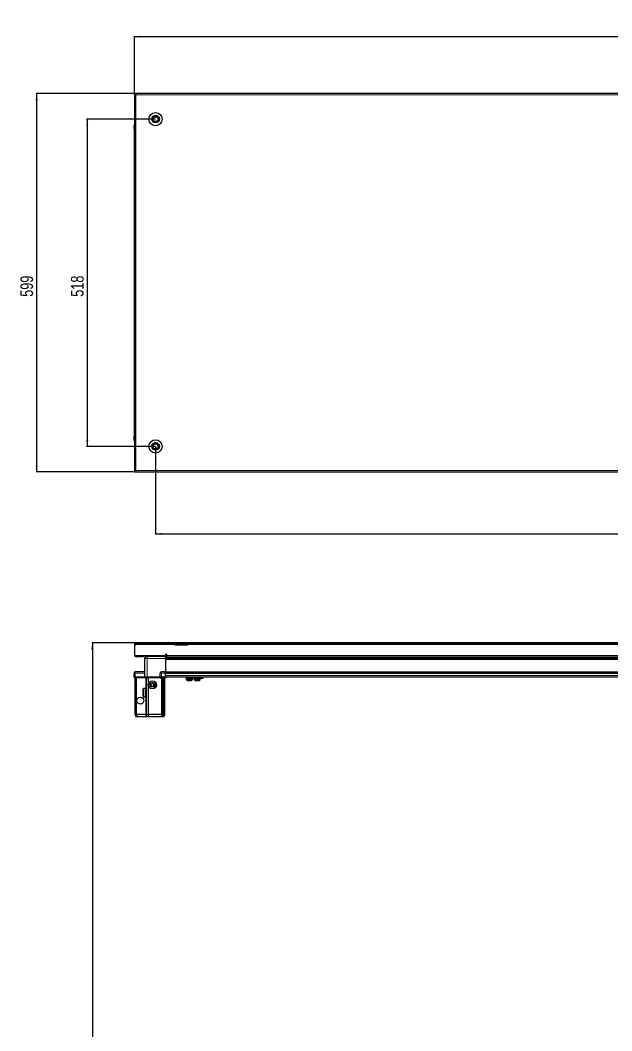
# Model space of a CAD drawing. Header units: millimetres. Extents: x 1132 to 7268, y -1337 to 1928.
# Drawn here: x 1132 to 2068, y 263 to 1863 of the extents above; entities that cross this region are included whole.
import ezdxf

# ---------------------------------------------------------------- set-up
doc = ezdxf.new("R2010")
doc.units = ezdxf.units.MM
doc.layers.add('FORMAT', color=7, linetype='Continuous')
doc.styles.add('SLDTEXTSTYLE0', font='TXT', dxfattribs={"width": 0.75})
doc.dimstyles.new('SLDDIMSTYLE0', dxfattribs={"dimtxt": 20, "dimasz": 10, "dimexe": 0, "dimexo": 0.0625, "dimgap": 5, "dimtad": 2, "dimdec": 1, "dimrnd": 1e-09, "dimzin": 12, "dimdsep": 46, "dimtxsty": 'SLDTEXTSTYLE0', "dimsah": 1, "dimcen": 0.09, "dimadec": 0, "dimazin": 3, "dimtfac": 1, "dimtofl": 0, "dimtmove": 0, "dimatfit": 3, "dimfxl": 0, "dimfrac": 2, "dimtolj": 1, "dimtzin": 12, "dimarcsym": 0})

# ---------------------------------------------------------------- blocks, each defined once
blk = doc.blocks.new('_D')
at = {"layer": 'FORMAT'}
for p, q in [((1313, 1746.6), (1157.5, 1746.6)), ((1158.5, 1147.6), (1158.5, 1746.6)), ((1313, 1147.6), (1157.5, 1147.6))]:
    blk.add_line(p, q, dxfattribs=at)
for points in [[(1158.5, 1746.6), (1156.9, 1736.6), (1160, 1736.6)], [(1158.5, 1147.6), (1160, 1157.6), (1156.9, 1157.6)]]:
    blk.add_solid(points, dxfattribs=at)
at = {"layer": 'FORMAT', "insert": (1132.7, 1424.9), "char_height": 20, "attachment_point": 1, "rotation": 90, "style": 'SLDTEXTSTYLE0'}
blk.add_mtext('599', dxfattribs=at)
blk = doc.blocks.new('_D_1')
at = {"layer": 'FORMAT'}
for p, q in [((1313, 1746.6), (1313, 1837.6)), ((2912, 1836.6), (1313, 1836.6)), ((2912, 1746.6), (2912, 1837.6))]:
    blk.add_line(p, q, dxfattribs=at)
for points in [[(1313, 1836.6), (1323, 1835.1), (1323, 1838.1)], [(2912, 1836.6), (2902, 1838.1), (2902, 1835.1)]]:
    blk.add_solid(points, dxfattribs=at)
at = {"layer": 'FORMAT', "insert": (2082.9, 1862.4), "char_height": 20, "attachment_point": 1, "style": 'SLDTEXTSTYLE0'}
blk.add_mtext('1599', dxfattribs=at)
blk = doc.blocks.new('_D_2')
at = {"layer": 'FORMAT'}
for p, q in [((1346.5, 1188.1), (1346.5, 1048.6)), ((2878.5, 1188.1), (2878.5, 1048.6)), ((1346.5, 1049.6), (2878.5, 1049.6))]:
    blk.add_line(p, q, dxfattribs=at)
for points in [[(1346.5, 1049.6), (1356.5, 1048.1), (1356.5, 1051.1)], [(2878.5, 1049.6), (2868.5, 1051.1), (2868.5, 1048.1)]]:
    blk.add_solid(points, dxfattribs=at)
at = {"layer": 'FORMAT', "insert": (2082.9, 1075.4), "char_height": 20, "attachment_point": 1, "style": 'SLDTEXTSTYLE0'}
blk.add_mtext('1532', dxfattribs=at)
blk = doc.blocks.new('_D_4')
at = {"layer": 'FORMAT'}
for p, q in [((1346.5, 1706.1), (1237.5, 1706.1)), ((1238.5, 1706.1), (1238.5, 1188.1)), ((1346.5, 1188.1), (1237.5, 1188.1))]:
    blk.add_line(p, q, dxfattribs=at)
for points in [[(1238.5, 1706.1), (1236.9, 1696.1), (1240, 1696.1)], [(1238.5, 1188.1), (1240, 1198.1), (1236.9, 1198.1)]]:
    blk.add_solid(points, dxfattribs=at)
at = {"layer": 'FORMAT', "insert": (1212.7, 1424.9), "char_height": 20, "attachment_point": 1, "rotation": 90, "style": 'SLDTEXTSTYLE0'}
blk.add_mtext('518', dxfattribs=at)
blk = doc.blocks.new('_D_9')
at = {"layer": 'FORMAT'}
for p, q in [((2106.7, 877), (1245.5, 877)), ((1246.5, 877), (1246.5, -1330)), ((1315.1, -1330), (1245.5, -1330))]:
    blk.add_line(p, q, dxfattribs=at)
for points in [[(1246.5, 877), (1244.9, 867), (1248, 867)], [(1246.5, -1330), (1248, -1320), (1244.9, -1320)]]:
    blk.add_solid(points, dxfattribs=at)
at = {"layer": 'FORMAT', "insert": (1220.7, -256.1), "char_height": 20, "attachment_point": 1, "rotation": 90, "style": 'SLDTEXTSTYLE0'}
blk.add_mtext('2207', dxfattribs=at)

msp = doc.modelspace()

# ---------------------------------------------------------------- linework, layer by layer
at = {"color": 7, "linetype": 'Continuous', "lineweight": 25}
for p, q in [((1312.99, 1745.1), (1312.99, 1746.6)), ((1315.09, 1746.6), (1312.99, 1746.6)), ((1312.99, 1745.1), (1315.09, 1745.1)), ((1312.99, 1745.1), (1312.99, 1744.5)), ((1312.99, 1744.5), (1312.99, 1149.7)), ((1312.99, 1744.5), (1315.09, 1744.5)), ((1315.09, 1746.6), (1315.09, 1744.5)), ((2909.89, 1746.6), (1315.09, 1746.6)), ((1312.49, 1696.6), (1312.49, 1690.1)), ((1312.49, 1690.1), (1312.49, 1696.6)), ((1312.49, 1690.1), (1312.49, 1690.1)), ((1312.99, 1690.1), (1312.49, 1690.1)), ((1312.64, 1690.1), (1312.64, 1204.1)), ((1312.49, 1197.6), (1312.49, 1204.1)), ((1312.49, 1204.1), (1312.49, 1204.1)), ((1312.49, 1204.1), (1312.49, 1204.1)), ((1312.49, 1204.1), (1312.49, 1197.6)), ((1312.99, 1204.1), (1312.49, 1204.1)), ((1312.99, 1196.28), (1312.99, 1196.28)), ((1315.09, 1149.7), (1312.99, 1149.7)), ((1312.99, 1149.7), (1312.99, 1149.1)), ((1312.99, 1149.1), (1312.99, 1147.6)), ((1315.09, 1149.1), (1312.99, 1149.1)), ((1312.99, 1147.6), (1315.09, 1147.6)), ((1315.09, 1149.7), (1315.09, 1147.6)), ((1315.09, 1147.6), (2909.89, 1147.6)), ((1313.99, 874.58), (1312.99, 874.58)), ((1312.99, 874.58), (1312.99, 873.68)), ((1312.99, 873.68), (1312.99, 857.18)), ((1313.99, 873.68), (1312.99, 873.68)), ((1313.99, 874.58), (1313.99, 873.68)), ((1314.59, 876.68), (1377.49, 876.68)), ((1377.49, 874.58), (1377.49, 876.68)), ((1377.49, 876.68), (1387.49, 876.68)), ((1387.49, 875.18), (1377.49, 875.18)), ((1377.49, 873.68), (1377.49, 874.58)), ((1397.49, 873.68), (1377.49, 873.68)), ((1387.49, 876.68), (1397.49, 876.68)), ((1397.49, 875.18), (1387.49, 875.18)), ((1397.49, 876.68), (1397.49, 874.58)), ((1397.49, 876.68), (2827.49, 876.68)), ((1397.49, 873.68), (1397.49, 874.58)), ((1312.99, 857.18), (1362.49, 857.18)), ((1315.09, 855.68), (1325.99, 855.68)), ((1327.99, 855.68), (1325.99, 855.68)), ((1327.99, 857.18), (1327.99, 855.68)), ((1329.49, 823.18), (1329.49, 852.18)), ((1333.24, 857.18), (1333.24, 855.68)), ((1362.49, 855.68), (1333.49, 855.68)), ((1359.74, 855.68), (1359.74, 857.18)), ((1362.49, 857.18), (1362.49, 858.03)), ((1362.49, 857.18), (1362.49, 855.68)), ((1362.49, 855.03), (1386.37, 855.03)), ((2862.49, 853.24), (1362.49, 853.24)), ((2862.49, 853.2), (1362.49, 853.2)), ((1362.49, 852.18), (1362.49, 831.18)), ((1364.49, 858.03), (1364.49, 857.28)), ((1364.49, 855.18), (1364.49, 857.28)), ((1364.49, 855.18), (2099.99, 855.18)), ((1380.99, 855.18), (1380.99, 855.03)), ((1381.15, 855.18), (1381.15, 855.03)), ((1381.36, 855.18), (1381.36, 855.03)), ((1381.91, 855.18), (1381.91, 855.03)), ((1382.32, 855.18), (1382.32, 855.03)), ((1383.21, 855.18), (1383.21, 855.03)), ((1383.79, 855.18), (1383.79, 855.03)), ((1384.93, 855.18), (1384.93, 855.03)), ((1385.63, 855.18), (1385.63, 855.03)), ((1386.37, 855.03), (1386.91, 855.03)), ((1386.91, 855.18), (1386.91, 855.03)), ((1386.91, 855.03), (1387.64, 855.03)), ((1386.91, 855.03), (1386.91, 855.03)), ((1387.09, 855.18), (1387.09, 855.03)), ((1387.59, 855.18), (1387.59, 855.03)), ((1387.64, 855.18), (1387.64, 855.03)), ((1387.64, 855.03), (1388.61, 855.03)), ((1387.64, 855.03), (1387.64, 855.03)), ((1388.61, 855.03), (2836.37, 855.03)), ((1388.93, 855.18), (1388.93, 855.03)), ((1388.95, 855.18), (1388.95, 855.03)), ((1389.64, 855.18), (1389.64, 855.03)), ((1390.82, 855.18), (1390.82, 855.03)), ((1391.43, 855.18), (1391.43, 855.03)), ((1392.38, 855.18), (1392.38, 855.03)), ((1392.84, 855.18), (1392.84, 855.03)), ((1393.47, 855.18), (1393.47, 855.03)), ((1393.72, 855.18), (1393.72, 855.03)), ((1393.96, 855.18), (1393.96, 855.03)), ((1393.99, 855.18), (1393.99, 855.03)), ((1312.49, 823.18), (1312.49, 829.18)), ((1312.49, 823.18), (1312.49, 822.85)), ((1312.49, 823.18), (1312.49, 823.18)), ((1312.49, 823.18), (1312.49, 822.85)), ((1314.49, 823.18), (1312.49, 823.18)), ((1312.49, 822.85), (1312.99, 821.98)), ((1312.49, 822.85), (1312.99, 821.98)), ((1312.99, 821.98), (1314.49, 821.98)), ((1313.99, 763.68), (1313.99, 821.98)), ((1329.49, 831.18), (1314.49, 831.18)), ((1314.49, 823.18), (1329.29, 823.18)), ((1329.29, 821.98), (1314.49, 821.98)), ((1316.49, 763.68), (1316.49, 821.98)), ((1329.29, 823.18), (1329.49, 823.18)), ((1329.49, 821.98), (1329.29, 821.98)), ((1329.49, 823.18), (1329.49, 821.98)), ((1329.49, 823.18), (1333.49, 823.18)), ((1333.49, 821.98), (1329.49, 821.98)), ((1331.99, 763.68), (1331.99, 821.98)), ((1333.49, 823.18), (1353.79, 823.18)), ((1353.79, 821.98), (1333.49, 821.98)), ((1335.49, 813.18), (1335.49, 821.98)), ((1353.79, 823.18), (1353.99, 823.18)), ((1353.99, 821.98), (1353.79, 821.98)), ((1353.99, 823.18), (1353.99, 829.18)), ((1353.99, 823.18), (1353.99, 821.98)), ((1355.99, 823.18), (1353.99, 823.18)), ((1353.99, 823.18), (1355.99, 823.18)), ((1353.99, 821.98), (1354.67, 821.98)), ((1362.49, 821.98), (1354.67, 821.98)), ((1362.49, 831.18), (1355.99, 831.18)), ((1355.99, 823.18), (1362.49, 823.18)), ((1355.99, 822.85), (1362.49, 822.85)), ((1356.99, 763.68), (1356.99, 821.98)), ((1357.99, 763.68), (1357.99, 821.98)), ((1359.49, 763.68), (1359.49, 821.98)), ((1360.99, 763.68), (1360.99, 821.98)), ((1362.49, 829.18), (1362.49, 831.18)), ((1362.49, 830.53), (2102.49, 830.53)), ((1362.49, 823.18), (1362.49, 829.18)), ((1362.49, 823.33), (2102.49, 823.33)), ((1362.49, 823.18), (1362.49, 822.85)), ((1362.49, 822.85), (1362.49, 821.98)), ((1394.94, 820.83), (1394.94, 823.33)), ((1397.94, 820.83), (1394.94, 820.83)), ((1395.29, 820.83), (1395.29, 818.92)), ((1397.94, 823.33), (1397.94, 820.83)), ((1418.14, 820.83), (1397.94, 820.83)), ((1404.79, 818.92), (1404.79, 820.83)), ((1407.74, 820.83), (1407.74, 818.92)), ((1407.79, 820.83), (1407.79, 818.92)), ((1417.29, 818.92), (1417.29, 820.83)), ((1418.14, 820.83), (1418.14, 823.33)), ((1421.14, 820.83), (1418.14, 820.83)), ((1421.14, 823.33), (1421.14, 820.83)), ((1326.79, 792.48), (1326.79, 803.88)), ((1330.49, 804.68), (1327.59, 804.68)), ((1329.99, 804.59), (1330.49, 804.59)), ((1329.99, 804.59), (1329.99, 804.42)), ((1329.99, 804.42), (1330.49, 804.42)), ((1329.99, 803.93), (1330.49, 803.93)), ((1329.99, 803.93), (1329.99, 803.55)), ((1329.99, 803.55), (1330.49, 803.55)), ((1329.99, 802.72), (1330.49, 802.72)), ((1329.99, 802.72), (1329.99, 802.16)), ((1329.99, 802.16), (1330.49, 802.16)), ((1329.99, 801.06), (1330.49, 801.06)), ((1329.99, 801.06), (1329.99, 800.38)), ((1329.99, 800.38), (1330.49, 800.38)), ((1330.49, 804.59), (1330.49, 804.68)), ((1330.49, 804.42), (1330.49, 804.59)), ((1330.49, 803.93), (1330.49, 804.42)), ((1330.49, 803.55), (1330.49, 803.93)), ((1330.49, 802.72), (1330.49, 803.55)), ((1330.49, 802.16), (1330.49, 802.72)), ((1330.59, 802.58), (1330.49, 802.58)), ((1330.49, 801.06), (1330.49, 802.16)), ((1330.49, 800.38), (1330.49, 801.06)), ((1330.49, 799.11), (1330.49, 800.38)), ((1330.59, 801.07), (1330.59, 802.58)), ((1330.59, 793.78), (1330.59, 801.07)), ((1331.47, 801.49), (1330.99, 802.18)), ((1330.99, 794.18), (1330.99, 802.18)), ((1331.96, 802.18), (1331.47, 801.49)), ((1331.47, 794.87), (1331.47, 801.49)), ((1331.99, 802.18), (1331.96, 802.18)), ((1331.96, 794.18), (1331.96, 802.18)), ((1335.49, 763.68), (1335.49, 808.18)), ((1327.59, 791.68), (1330.49, 791.68)), ((1329.99, 799.11), (1330.49, 799.11)), ((1329.99, 799.11), (1329.99, 798.38)), ((1329.99, 798.81), (1330.49, 798.81)), ((1329.99, 798.38), (1330.49, 798.38)), ((1329.99, 797.08), (1330.49, 797.08)), ((1329.99, 797.08), (1329.99, 796.36)), ((1329.99, 796.95), (1330.49, 796.95)), ((1329.99, 796.36), (1330.49, 796.36)), ((1329.99, 795.15), (1330.49, 795.15)), ((1329.99, 795.15), (1329.99, 794.52)), ((1329.99, 794.52), (1330.49, 794.52)), ((1329.99, 793.52), (1330.49, 793.52)), ((1329.99, 793.52), (1329.99, 793.04)), ((1329.99, 793.04), (1330.49, 793.04)), ((1329.99, 792.35), (1330.49, 792.35)), ((1329.99, 792.35), (1329.99, 792.06)), ((1329.99, 792.06), (1330.49, 792.06)), ((1329.99, 791.75), (1330.49, 791.75)), ((1329.99, 791.75), (1329.99, 791.68)), ((1329.99, 791.68), (1330.49, 791.68)), ((1330.49, 798.81), (1330.49, 799.11)), ((1330.49, 797.08), (1330.49, 798.38)), ((1330.49, 796.36), (1330.49, 796.95)), ((1330.49, 795.15), (1330.49, 796.36)), ((1330.49, 794.52), (1330.49, 795.15)), ((1330.49, 793.52), (1330.49, 794.52)), ((1330.49, 793.78), (1330.59, 793.78)), ((1330.49, 793.04), (1330.49, 793.52)), ((1330.49, 792.35), (1330.49, 793.04)), ((1330.49, 792.06), (1330.49, 792.35)), ((1330.49, 791.75), (1330.49, 792.06)), ((1330.49, 791.68), (1330.49, 791.75)), ((1330.49, 791.68), (1330.49, 791.68)), ((1330.99, 794.18), (1331.47, 794.87)), ((1331.47, 794.87), (1331.96, 794.18)), ((1331.96, 794.18), (1331.99, 794.18)), ((1316.49, 763.68), (1313.99, 763.68)), ((1313.99, 763.68), (1314.79, 760.68)), ((1314.79, 760.68), (1316.64, 760.68)), ((1330.99, 763.68), (1316.49, 763.68)), ((1316.49, 763.68), (1316.64, 760.68)), ((1316.64, 760.68), (1330.99, 760.68)), ((1331.99, 763.68), (1330.99, 763.68)), ((1330.99, 760.68), (1332.79, 760.68)), ((1335.49, 763.68), (1331.99, 763.68)), ((1331.99, 763.68), (1332.79, 760.68)), ((1332.79, 760.68), (1335.82, 760.68)), ((1355.99, 763.68), (1335.49, 763.68)), ((1335.82, 760.68), (1335.49, 763.68)), ((1335.82, 760.68), (1355.99, 760.68)), ((1356.99, 763.68), (1355.99, 763.68)), ((1355.99, 760.68), (1357.79, 760.68)), ((1357.99, 763.68), (1356.99, 763.68)), ((1357.79, 760.68), (1356.99, 763.68)), ((1357.79, 760.68), (1358.53, 760.68)), ((1359.49, 763.68), (1357.99, 763.68)), ((1358.53, 760.68), (1357.99, 763.68)), ((1358.53, 760.68), (1359.03, 760.68)), ((1359.03, 760.68), (1359.49, 763.68)), ((1359.03, 760.68), (1360.18, 760.68)), ((1360.99, 763.68), (1359.49, 763.68)), ((1360.18, 760.68), (1360.99, 763.68))]:
    msp.add_line(p, q, dxfattribs=at)
at = {"color": 8, "linetype": 'Continuous', "lineweight": 18}
for p, q in [((1315.09, 1744.5), (1315.09, 1149.7)), ((2909.89, 1744.5), (1315.09, 1744.5)), ((1312.99, 1696.6), (1312.49, 1696.6)), ((1312.99, 1197.6), (1312.49, 1197.6)), ((1315.09, 1149.7), (2909.89, 1149.7)), ((1377.49, 874.58), (1313.99, 874.58)), ((1387.49, 875.18), (1387.49, 876.68)), ((2827.49, 874.58), (1397.49, 874.58)), ((1315.09, 857.18), (1315.09, 855.68)), ((1325.99, 855.68), (1325.99, 857.18)), ((1333.49, 852.18), (1362.49, 852.18)), ((1333.49, 823.18), (1333.49, 852.18)), ((1362.49, 855.68), (1364.49, 855.68)), ((2862.49, 854.44), (1362.49, 854.44)), ((1362.49, 852), (2862.49, 852)), ((2862.49, 850.58), (1362.49, 850.58)), ((1364.49, 857.28), (2099.99, 857.28)), ((1312.49, 829.18), (1314.49, 829.18)), ((1314.49, 831.18), (1314.49, 829.18)), ((1314.49, 829.18), (1329.49, 829.18)), ((1314.49, 823.18), (1314.49, 829.18)), ((1314.49, 823.18), (1314.49, 821.98)), ((1329.29, 821.98), (1329.29, 823.18)), ((1330.99, 802.18), (1330.99, 821.98)), ((1333.49, 823.18), (1333.49, 821.98)), ((1353.79, 821.98), (1353.79, 823.18)), ((1353.99, 829.18), (1355.99, 829.18)), ((1355.99, 829.18), (1355.99, 831.18)), ((1355.99, 823.18), (1355.99, 829.18)), ((1355.99, 829.18), (1362.49, 829.18)), ((1355.99, 823.18), (1355.99, 822.85)), ((1355.99, 763.68), (1355.99, 821.98)), ((1362.49, 831.18), (2102.49, 831.18)), ((1362.49, 828.53), (2102.49, 828.53)), ((1362.49, 825.33), (2102.49, 825.33)), ((1404.79, 818.92), (1395.29, 818.92)), ((1404.59, 818.55), (1395.48, 818.55)), ((1407.79, 818.92), (1407.74, 818.92)), ((1417.29, 818.92), (1407.79, 818.92)), ((1407.98, 818.55), (1407.93, 818.55)), ((1417.09, 818.55), (1407.98, 818.55)), ((1327.59, 791.68), (1327.59, 804.68)), ((1330.99, 763.68), (1330.99, 794.18)), ((1330.99, 763.68), (1330.99, 760.68)), ((1355.99, 760.68), (1355.99, 763.68))]:
    msp.add_line(p, q, dxfattribs=at)
at = {"color": 7, "linetype": 'Continuous', "lineweight": 25}
for centre, radius in [((1346.49, 1706.1), 10.5), ((1346.49, 1706.1), 6), ((1346.49, 1706.1), 3.9), ((1346.49, 1188.1), 10.5), ((1346.49, 1188.1), 6), ((1346.49, 1188.1), 3.9), ((1341.49, 810.68), 6.5), ((1341.49, 810.68), 3.46), ((1322.49, 785.68), 5.5)]:
    msp.add_circle(centre, radius, dxfattribs=at)
at = {"color": 8, "linetype": 'Continuous', "lineweight": 18}
msp.add_circle((1341.49, 810.68), 5.7, dxfattribs=at)
at = {"color": 7, "linetype": 'Continuous', "lineweight": 25}
for centre, radius, start, end in [((1314.49, 1696.6), 2, 138.57492, 180), ((1314.49, 1696.6), 2, 138.59038, 180), ((1346.49, 1706.1), 4.62, 120, 180), ((1346.49, 1706.1), 4.62, 180, 240), ((1346.49, 1706.1), 4.62, 60, 120), ((1346.49, 1706.1), 4.62, 240, 300), ((1346.49, 1706.1), 4.62, 0, 60), ((1346.49, 1706.1), 4.62, 300, 0), ((1314.49, 1197.6), 2, 180, 199.56674), ((1314.49, 1197.6), 2, 180, 221.39416), ((1314.49, 1197.6), 2, 213.78451, 221.40962), ((1346.49, 1188.1), 4.62, 120, 180), ((1346.49, 1188.1), 4.62, 180, 240), ((1346.49, 1188.1), 4.62, 60, 120), ((1346.49, 1188.1), 4.62, 240, 300), ((1346.49, 1188.1), 4.62, 0, 60), ((1346.49, 1188.1), 4.62, 300, 0), ((1315.09, 857.78), 2.1, 196.60155, 270), ((1363.49, 858.03), 1, 0, 180), ((1314.49, 829.18), 2, 90, 180), ((1355.99, 829.18), 2, 90, 180), ((1395.74, 818.92), 0.45, 180, 235.28209), ((1400.04, 825.13), 8, 235.28209, 258.9392), ((1400.04, 825.13), 8, 281.00757, 304.71791), ((1404.34, 818.92), 0.45, 304.71791, 0), ((1408.19, 818.92), 0.45, 180, 235.28209), ((1408.24, 818.92), 0.45, 180, 235.28209), ((1412.49, 825.13), 8, 235.28209, 255.8287), ((1412.54, 825.13), 8, 235.28209, 259.06255), ((1412.54, 825.13), 8, 280.87532, 304.71791), ((1416.84, 818.92), 0.45, 304.71791, 0), ((1327.59, 803.88), 0.8, 90, 180), ((1330.99, 802.58), 0.4, 180, 270), ((1341.49, 810.68), 2.5, 134.92207, 194.92207), ((1341.49, 810.68), 2.5, 194.92207, 254.92207), ((1341.49, 810.68), 2.5, 74.92207, 134.92207), ((1341.49, 810.68), 2.5, 254.92207, 314.92207), ((1341.49, 810.68), 2.5, 14.92207, 74.92207), ((1341.49, 810.68), 2.5, 314.92207, 14.92207), ((1327.59, 792.48), 0.8, 180, 270), ((1330.99, 793.78), 0.4, 90, 180)]:
    msp.add_arc(centre, radius, start, end, dxfattribs=at)
msp.add_ellipse((1355.99, 819.38), major_axis=(0, 3.46), ratio=0.5773503, start_param=0, end_param=0.7227342, dxfattribs=at)
for points, knots in [([(1341.87, 1706.1), (1342.2, 1706.68), (1342.77, 1707.66), (1343.59, 1709.08), (1344, 1709.79), (1344.18, 1710.1)], [0, 0, 0, 0, 0.4391308, 0.7513783, 1, 1, 1, 1]), ([(1344.18, 1702.1), (1343.85, 1702.68), (1343.28, 1703.66), (1342.46, 1705.08), (1342.05, 1705.79), (1341.87, 1706.1)], [0, 0, 0, 0, 0.4391308, 0.7513783, 1, 1, 1, 1]), ([(1344.18, 1710.1), (1344.38, 1710.1), (1345.08, 1710.1), (1346.39, 1710.1), (1347.78, 1710.1), (1348.53, 1710.1), (1348.8, 1710.1)], [0, 0, 0, 0, 0.1393293, 0.4852696, 0.8163565, 1, 1, 1, 1]), ([(1348.8, 1702.1), (1348.53, 1702.1), (1347.78, 1702.1), (1346.39, 1702.1), (1345.08, 1702.1), (1344.38, 1702.1), (1344.18, 1702.1)], [0, 0, 0, 0, 0.1836435, 0.5147304, 0.8606707, 1, 1, 1, 1]), ([(1348.8, 1710.1), (1349.13, 1709.53), (1349.69, 1708.55), (1350.52, 1707.13), (1350.93, 1706.42), (1351.11, 1706.1)], [0, 0, 0, 0, 0.4391308, 0.7513783, 1, 1, 1, 1]), ([(1351.11, 1706.1), (1350.78, 1705.53), (1350.21, 1704.55), (1349.39, 1703.13), (1348.98, 1702.42), (1348.8, 1702.1)], [0, 0, 0, 0, 0.4391308, 0.7513783, 1, 1, 1, 1]), ([(1341.87, 1188.1), (1342.2, 1188.68), (1342.77, 1189.66), (1343.59, 1191.08), (1344, 1191.79), (1344.18, 1192.1)], [0, 0, 0, 0, 0.4391308, 0.7513783, 1, 1, 1, 1]), ([(1344.18, 1184.1), (1343.85, 1184.68), (1343.28, 1185.66), (1342.46, 1187.08), (1342.05, 1187.79), (1341.87, 1188.1)], [0, 0, 0, 0, 0.4391308, 0.7513783, 1, 1, 1, 1]), ([(1344.18, 1192.1), (1344.38, 1192.1), (1345.08, 1192.1), (1346.39, 1192.1), (1347.78, 1192.1), (1348.53, 1192.1), (1348.8, 1192.1)], [0, 0, 0, 0, 0.1393293, 0.4852696, 0.8163565, 1, 1, 1, 1]), ([(1348.8, 1184.1), (1348.53, 1184.1), (1347.78, 1184.1), (1346.39, 1184.1), (1345.08, 1184.1), (1344.38, 1184.1), (1344.18, 1184.1)], [0, 0, 0, 0, 0.1836435, 0.5147304, 0.8606707, 1, 1, 1, 1]), ([(1348.8, 1192.1), (1349.13, 1191.53), (1349.69, 1190.55), (1350.52, 1189.13), (1350.93, 1188.42), (1351.11, 1188.1)], [0, 0, 0, 0, 0.4391308, 0.7513783, 1, 1, 1, 1]), ([(1351.11, 1188.1), (1350.78, 1187.53), (1350.21, 1186.55), (1349.39, 1185.13), (1348.98, 1184.42), (1348.8, 1184.1)], [0, 0, 0, 0, 0.4391308, 0.7513783, 1, 1, 1, 1]), ([(1314.58, 876.59), (1314.5, 876.58), (1314.18, 876.53), (1313.7, 876.2), (1313.23, 875.65), (1313.02, 875.07), (1313, 874.71), (1312.99, 874.58)], [0, 0, 0, 0, 0.0862, 0.3453145, 0.6044258, 0.863537, 1, 1, 1, 1]), ([(1313.99, 874.58), (1314.03, 874.83), (1314.12, 875.33), (1314.26, 875.97), (1314.39, 876.43), (1314.5, 876.65), (1314.57, 876.67), (1314.59, 876.68)], [0, 0, 0, 0, 0.2302553, 0.4485219, 0.6667858, 0.8850496, 1, 1, 1, 1]), ([(1329.49, 852.18), (1329.54, 852.62), (1329.61, 853.3), (1330.04, 854.11), (1330.5, 854.67), (1331.06, 855.12), (1331.87, 855.56), (1332.55, 855.63), (1332.99, 855.68)], [0, 0, 0, 0, 0.2394568, 0.3683607, 0.5, 0.6316393, 0.7605432, 1, 1, 1, 1]), ([(1333.49, 855.68), (1333.42, 855.68), (1333.29, 855.68), (1333.13, 855.68), (1333.01, 855.68), (1333, 855.68), (1332.99, 855.68)], [0, 0, 0, 0, 0.2493943, 0.5003335, 0.7501667, 1, 1, 1, 1]), ([(1362.49, 852.18), (1362.49, 852.57), (1362.49, 853.36), (1362.49, 854.41), (1362.49, 855.2), (1362.49, 855.62), (1362.49, 855.66), (1362.49, 855.68)], [0, 0, 0, 0, 0.2146939, 0.4293877, 0.6440816, 0.8587754, 1, 1, 1, 1]), ([(1398.54, 817.28), (1398.54, 817.27), (1398.54, 817.27), (1398.4, 817.3), (1398.22, 817.35), (1398.07, 817.41), (1398, 817.44), (1397.99, 817.45), (1397.99, 817.45), (1398, 817.45), (1398.02, 817.45), (1398.09, 817.43), (1398.38, 817.37), (1398.76, 817.29), (1399.17, 817.26), (1399.45, 817.29), (1399.6, 817.36), (1399.71, 817.43), (1399.78, 817.45), (1399.8, 817.45), (1399.83, 817.45), (1399.85, 817.45), (1399.89, 817.45), (1399.99, 817.41), (1400.15, 817.34), (1400.37, 817.29), (1400.67, 817.27), (1401.01, 817.29), (1401.32, 817.34), (1401.56, 817.39), (1401.68, 817.41), (1401.76, 817.43), (1401.81, 817.44), (1401.85, 817.45), (1401.86, 817.45), (1401.87, 817.45), (1401.87, 817.45)], [0, 0, 0, 0, 0.0260981, 0.0798373, 0.1372046, 0.1783571, 0.1990393, 0.2033396, 0.2076895, 0.2107229, 0.2145438, 0.2214795, 0.2486016, 0.3557772, 0.404897, 0.4544227, 0.54605, 0.5914038, 0.5971187, 0.6013251, 0.6043817, 0.6074438, 0.6119905, 0.6242286, 0.6785193, 0.7597502, 0.8043048, 0.8490258, 0.923625, 0.9513598, 0.9687075, 0.9799959, 0.9911421, 0.9954732, 0.998845, 1, 1, 1, 1]), ([(1401.87, 817.45), (1401.88, 817.45), (1401.88, 817.45), (1401.89, 817.44), (1401.84, 817.41), (1401.7, 817.34), (1401.56, 817.29), (1401.51, 817.27), (1401.55, 817.28), (1401.57, 817.28)], [0, 0, 0, 0, 0.0151829, 0.0365363, 0.0956997, 0.3601423, 0.6752387, 0.8745348, 1, 1, 1, 1]), ([(1411.02, 817.28), (1411.03, 817.27), (1411.05, 817.27), (1410.91, 817.32), (1410.75, 817.38), (1410.63, 817.44), (1410.63, 817.45), (1410.63, 817.45), (1410.65, 817.45), (1410.67, 817.45), (1410.76, 817.43), (1411.1, 817.35), (1411.52, 817.28), (1411.96, 817.27), (1412.18, 817.3), (1412.35, 817.35), (1412.47, 817.41), (1412.55, 817.44), (1412.6, 817.45), (1412.62, 817.45), (1412.64, 817.45), (1412.67, 817.45), (1412.73, 817.43), (1412.86, 817.37), (1413.01, 817.29), (1413.32, 817.26), (1413.7, 817.29), (1414.09, 817.36), (1414.39, 817.43), (1414.5, 817.45), (1414.52, 817.45), (1414.53, 817.45), (1414.54, 817.45), (1414.54, 817.45), (1414.48, 817.41), (1414.3, 817.35), (1414.1, 817.29), (1414.06, 817.28), (1414.05, 817.27)], [0, 0, 0, 0, 0.0283629, 0.08068229, 0.1383562, 0.16729235, 0.17091751, 0.17379549, 0.1766977, 0.18004982, 0.18639917, 0.21307731, 0.31901904, 0.35398038, 0.39928328, 0.44764465, 0.48233679, 0.49977215, 0.50339732, 0.50706434, 0.5096216, 0.51284268, 0.51868955, 0.54155386, 0.63190424, 0.67331293, 0.71506372, 0.79230674, 0.83054067, 0.83535832, 0.8389044, 0.84148121, 0.84406255, 0.84789549, 0.85821238, 0.90398018, 0.97245884, 1, 1, 1, 1]), ([(1338.7, 811.43), (1339.07, 811.79), (1339.75, 812.48), (1340.43, 813.15), (1340.75, 813.47)], [0, 0, 0, 0, 0.5346859, 1, 1, 1, 1]), ([(1339.44, 808.64), (1339.36, 808.97), (1339.14, 809.77), (1338.89, 810.73), (1338.73, 811.31), (1338.7, 811.43)], [0, 0, 0, 0, 0.3629006, 0.8668753, 1, 1, 1, 1]), ([(1342.23, 807.89), (1341.73, 808.02), (1340.8, 808.28), (1339.88, 808.52), (1339.44, 808.64)], [0, 0, 0, 0, 0.5346859, 1, 1, 1, 1]), ([(1340.75, 813.47), (1341.24, 813.33), (1342.17, 813.08), (1343.1, 812.83), (1343.53, 812.72)], [0, 0, 0, 0, 0.5346859, 1, 1, 1, 1]), ([(1344.28, 809.93), (1343.91, 809.56), (1343.23, 808.88), (1342.55, 808.21), (1342.23, 807.89)], [0, 0, 0, 0, 0.5346859, 1, 1, 1, 1]), ([(1343.53, 812.72), (1343.56, 812.6), (1343.72, 812.02), (1343.98, 811.06), (1344.19, 810.26), (1344.28, 809.93)], [0, 0, 0, 0, 0.1331247, 0.6370994, 1, 1, 1, 1])]:
    msp.add_open_spline(points, degree=3, knots=knots, dxfattribs=at)
at = {"color": 8, "linetype": 'Continuous', "lineweight": 18}
msp.add_open_spline([(1329.49, 852.18), (1329.55, 852.18), (1329.67, 852.18), (1330.59, 852.18), (1331.92, 852.18), (1332.96, 852.18), (1333.49, 852.18)], degree=3, dxfattribs=at)
msp.add_open_spline([(1333.49, 852.18), (1333.49, 852.62), (1333.49, 853.3), (1333.49, 854.11), (1333.49, 854.67), (1333.49, 855.12), (1333.49, 855.56), (1333.49, 855.63), (1333.49, 855.68)], degree=3, knots=[0, 0, 0, 0, 0.2394568, 0.3683607, 0.5, 0.6316393, 0.7605432, 1, 1, 1, 1], dxfattribs=at)

# ---------------------------------------------------------------- dimensions: what is measured, and where the dimension line sits
at = {"layer": 'FORMAT'}
dim = msp.add_linear_dim(base=(1312.99, 1836.6), p1=(2911.99, 1746.6), p2=(1312.99, 1746.6), dimstyle='SLDDIMSTYLE0', dxfattribs=at)
dim.commit()
dim.dimension.update_dxf_attribs({"geometry": '_D_1', "text_midpoint": (2112.49, 1836.6), "dimtype": 160})
for base, p1, p2, angle, picture, middle in [((1158.49, 1746.6), (1312.99, 1147.6), (1312.99, 1746.6), 90, '_D', (1158.49, 1447.1)), ((1238.49, 1188.1), (1346.49, 1706.1), (1346.49, 1188.1), 90, '_D_4', (1238.49, 1447.1)), ((2878.49, 1049.6), (1346.49, 1188.1), (2878.49, 1188.1), 0, '_D_2', (2112.49, 1049.6)), ((1246.49, -1330.02), (2106.7, 876.98), (1315.09, -1330.02), 90, '_D_9', (1246.49, -226.52))]:
    dim = msp.add_linear_dim(base=base, p1=p1, p2=p2, angle=angle, dimstyle='SLDDIMSTYLE0', dxfattribs=at)
    dim.commit()
    dim.dimension.update_dxf_attribs({"geometry": picture, "text_midpoint": middle, "dimtype": 160})

doc.saveas('drawing.dxf')
